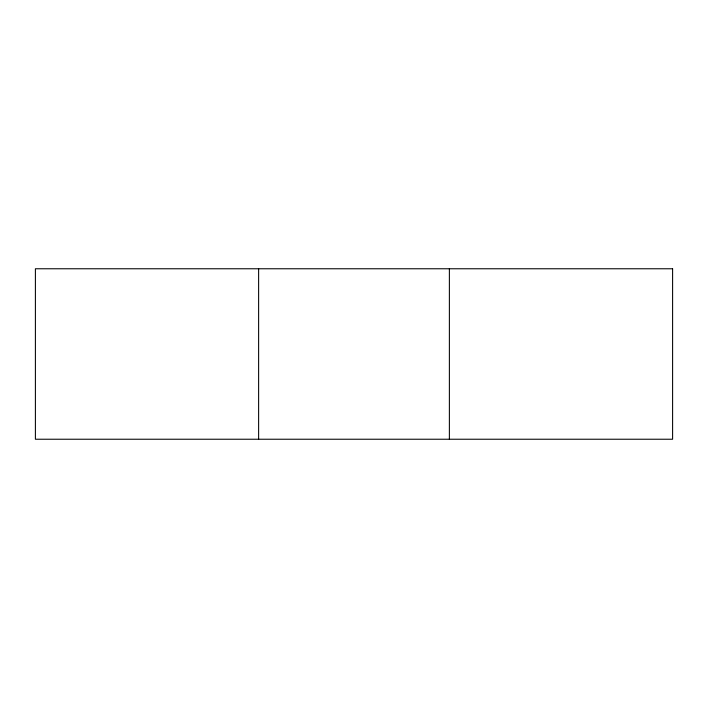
<?xml version="1.0" encoding="UTF-8"?>
<svg xmlns="http://www.w3.org/2000/svg" width="708" height="708" viewBox="0 0 708 708"><rect width="100%" height="100%" fill="white"/><g stroke="black" fill="none" stroke-linecap="round" stroke-linejoin="round"><path stroke-width="1.06" d="M449.376 268.766L449.376 439.234M258.624 268.766L258.624 439.234M672.6 268.766L35.4 268.766L35.4 439.234L672.6 439.234L672.6 268.766"/></g></svg>
